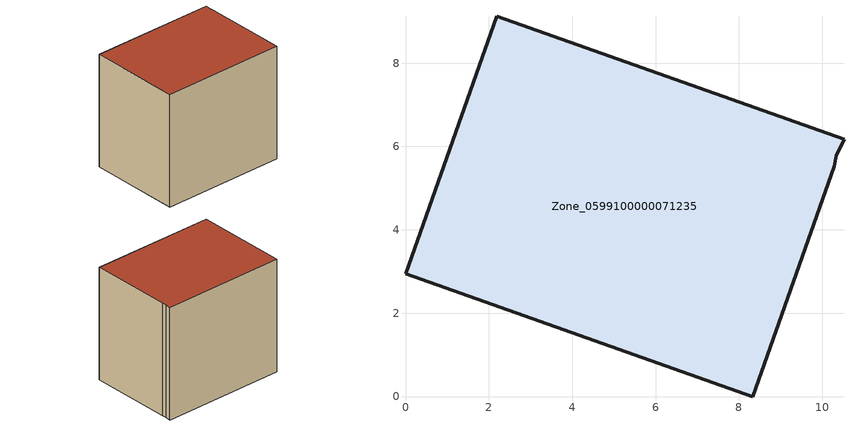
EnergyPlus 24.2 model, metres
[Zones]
Zone_0599100000071235
 floor ground (C_G): 10.34,5.78 10.29,5.53 8.33,0 0,2.95 2.19,9.12 10.52,6.17 z0.51
 wall outside (C_F): 2.19,9.12 0,2.95 8.33,0 10.29,5.53 10.34,5.78 10.52,6.17 2.19,9.12 z0.51:8.57
 roof outside (C_R): 10.29,5.53 10.34,5.78 10.52,6.17 2.19,9.12 0,2.95 8.33,0 z8.57
[BUILDING]
Pand.0599100000071235: North Axis=0; Terrain=City; Loads Convergence Tolerance Value=0.04; Temperature Convergence Tolerance Value=0.4; Solar Distribution=FullExterior; Maximum Number of Warmup Days=25; Minimum Number of Warmup Days=1
[Site:Location]
Rotterdam.The.Hague.AP_ZH_NLD Design_Conditions: Latitude=51.96; Longitude=4.45; Time Zone=1; Elevation=-4.5
[SITE:GROUNDTEMPERATURE:BUILDINGSURFACE]
18, 18, 18, 18, 18, 18, 18, 18, 18, 18, 18, 18
[MATERIAL] Thermal Absorptance=0.9; Solar Absorptance=0.7; Visible Absorptance=0.7
Name | Roughness | Thickness | Conductivity | Density | Specific Heat
G.TI.1965-1974 | MediumSmooth | 0.15 | 0.882353 | 540 | 1210
F.TI.1965-1974 | Rough | 0.3 | 0.697674 | 1920 | 840
R.TI.1965-1974 | MediumRough | 0.2 | 0.232558 | 1500 | 1000
[CONSTRUCTION]
C_G: G.TI.1965-1974
C_F: F.TI.1965-1974
C_R: R.TI.1965-1974
[ZONE]
Zone_0599100000071235: Type=1; Multiplier=1; Ceiling Height=Autocalculate; Volume=Autocalculate; Floor Area=autocalculate; Part of Total Floor Area=Yes
[ZONEINFILTRATION:DESIGNFLOWRATE]
Infil_Zone_0599100000071235: Zone or ZoneList or Space or SpaceList=Zone_0599100000071235; Schedule=AlwaysOn; Design Flow Rate Calculation Method=Flow/Area; Flow Rate per Floor Area=0.003; Constant Term Coefficient=1; Temperature Term Coefficient=0; Velocity Term Coefficient=0; Velocity Squared Term Coefficient=0
[HVACTEMPLATE:ZONE:IDEALLOADSAIRSYSTEM]
Zone_0599100000071235: Maximum Heating Supply Air Temperature=50; Minimum Cooling Supply Air Temperature=13; Maximum Heating Supply Air Humidity Ratio=0.0156; Minimum Cooling Supply Air Humidity Ratio=0.0077; Heating Limit=NoLimit; Cooling Limit=NoLimit; Dehumidification Control Type=ConstantSensibleHeatRatio; Cooling Sensible Heat Ratio=0.7; Dehumidification Setpoint=60; Humidification Control Type=None; Humidification Setpoint=30; Outdoor Air Method=None; Outdoor Air Flow Rate per Person=0.00944; Outdoor Air Flow Rate per Zone Floor Area=0; Outdoor Air Flow Rate per Zone=0; Demand Controlled Ventilation Type=None; Outdoor Air Economizer Type=NoEconomizer; Heat Recovery Type=None; Sensible Heat Recovery Effectiveness=0.7; Latent Heat Recovery Effectiveness=0.65
[ZONECONTROL:THERMOSTAT]
ThermostatControl_Zone_0599100000071235: Zone or ZoneList=Zone_0599100000071235; Control Type Schedule=DualSetpointControlType; Control 1=Thermostat_Zone_0599100000071235; Temperature Difference Between Cutout And Setpoint=0
[THERMOSTATSETPOINT:DUALSETPOINT]
Thermostat_Zone_0599100000071235: Heating Setpoint Temperature Schedule=HeatingSetpoint_Zone_0599100000071235; Cooling Setpoint Temperature Schedule=CoolingSetpoint_Zone_0599100000071235
[SCHEDULE:COMPACT]
HeatingSetpoint_Zone_0599100000071235: Through: 12/31, For: AllDays, Until: 24:00, 21
CoolingSetpoint_Zone_0599100000071235: Through: 12/31, For: AllDays, Until: 24:00, 24
DualSetpointControlType: Through: 12/31, For: AllDays, Until: 24:00, 4
AlwaysOn: Through: 12/31, For: AllDays, Until: 24:00, 1
